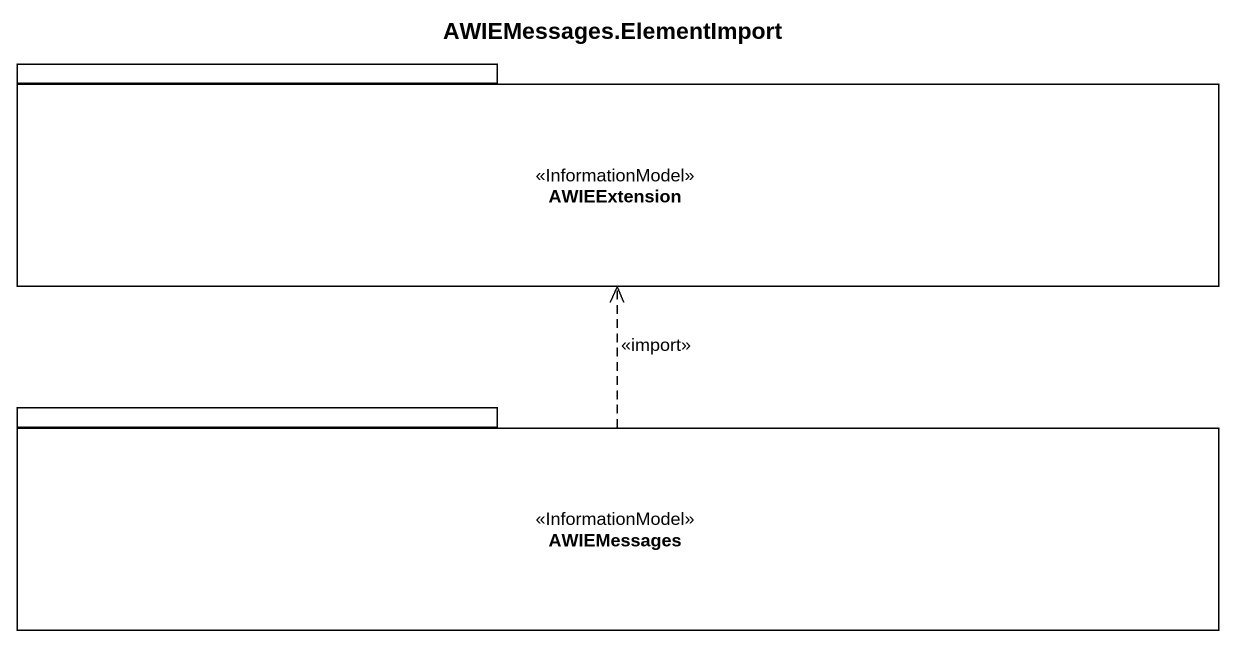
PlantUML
@startuml
title AWIEMessages.ElementImport
package AWIEExtension <<InformationModel>> {
}
package AWIEMessages <<InformationModel>> {
}
AWIEMessages .up.> AWIEExtension : <<import>>
@enduml
